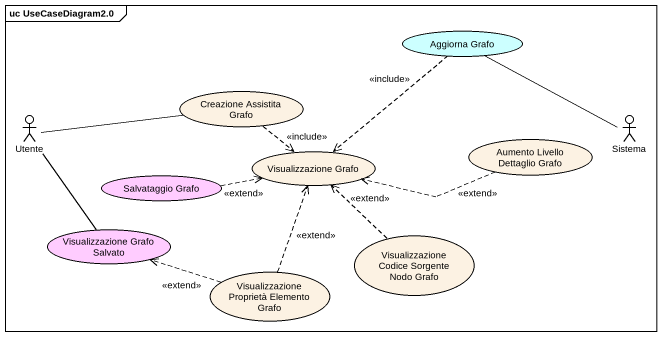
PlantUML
@startuml
mainframe uc UseCaseDiagram2.0
usecase "Aggiorna Grafo" as Aggiorna_Grafo #CCFFFF
actor Utente
usecase "Creazione Assistita Grafo" as Creazione_Assistita_Grafo
actor Sistema
usecase "Visualizzazione Grafo" as Visualizzazione_Grafo
usecase "Aumento Livello Dettaglio Grafo" as Aumento_Livello_Dettaglio
usecase "Salvataggio Grafo" as Salvataggio_Grafo #FFCCFF
usecase "Visualizzazione Grafo Salvato" as Visualizzazione_Grafo_2 #FFCCFF
usecase "Visualizzazione Codice Sorgente Nodo Grafo" as Visualizzazione_Codice
usecase "Visualizzazione Proprietà Elemento Grafo" as Visualizzazione_Proprietà
Aggiorna_Grafo ..> Visualizzazione_Grafo : <<include>>
Utente -right- Creazione_Assistita_Grafo
Utente -- Visualizzazione_Grafo_2
Creazione_Assistita_Grafo ..> Visualizzazione_Grafo : <<include>>
Sistema -left- Aggiorna_Grafo
Aumento_Livello_Dettaglio .left.> Visualizzazione_Grafo : <<extend>>
Salvataggio_Grafo .right.> Visualizzazione_Grafo : <<extend>>
Visualizzazione_Codice .up.> Visualizzazione_Grafo : <<extend>>
Visualizzazione_Proprietà .up.> Visualizzazione_Grafo : <<extend>>
Visualizzazione_Proprietà .left.> Visualizzazione_Grafo_2 : <<extend>>
@enduml
